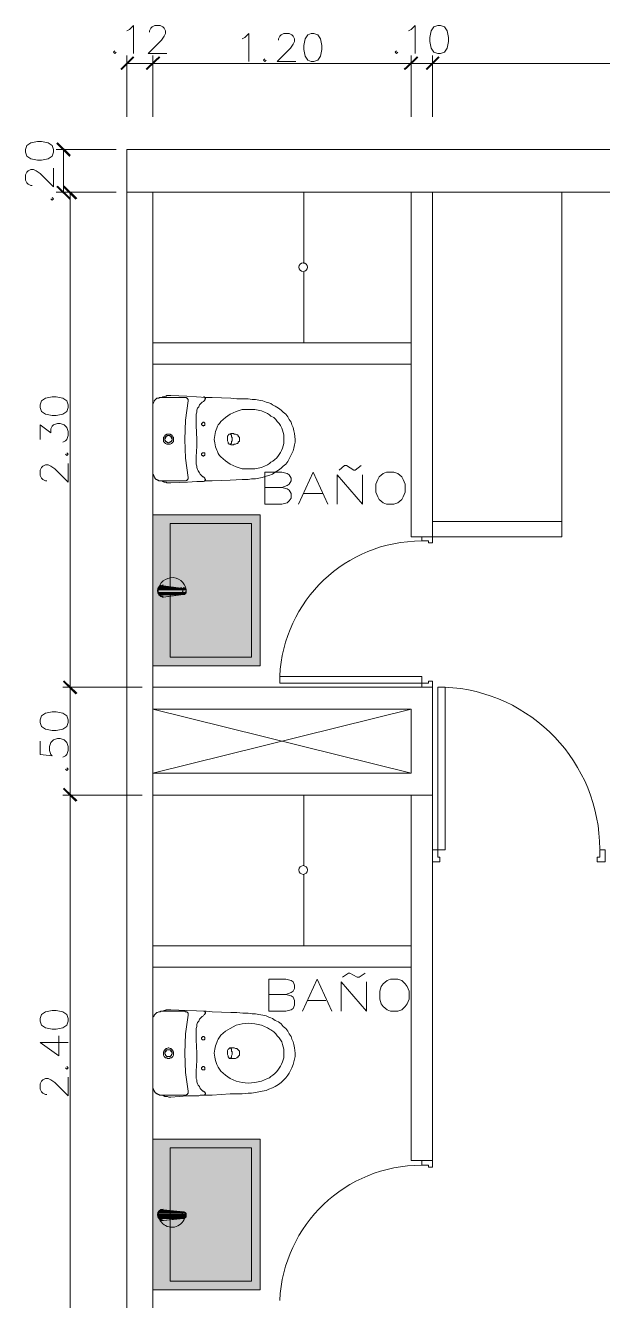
# Model space of a CAD drawing. Header units: metres. Extents: x 61.8 to 83.9, y 59.2 to 72.8.
# Drawn here: x 74.07 to 77.25, y 65.81 to 72.83 of the extents above; entities that cross this region are included whole.
import ezdxf

# ---------------------------------------------------------------- set-up
doc = ezdxf.new("R2010")
doc.units = ezdxf.units.M
doc.header["$MEASUREMENT"] = 0
for name, color, linetype, true_color in [('PDF_0', 250, 'Continuous', 0x333333), ('PDF_MA_0.05', 250, 'Continuous', 0x333333), ('PDF_MA_0.10', 250, 'Continuous', 0x333333), ('PDF_MA_0.20', 250, 'Continuous', 0x333333), ('PDF_MA_0.30', 250, 'Continuous', 0x333333), ('PDF_MA_APARATOS', 7, 'Continuous', 0x989898), ('PDF_MA_COTAS', 250, 'Continuous', 0x333333), ('PDF_MA_MUROS', 250, 'Continuous', 0x333333), ('PDF_MA_PUERTAS', 250, 'Continuous', 0x333333), ('PDF_MA_TAB P07', 7, 'Continuous', 0x7f9fff), ('PDF_MA_TAB P10', 7, 'Continuous', 0x00dd00), ('PDF_MA_TAB P10 2H', 7, 'Continuous', 0x949494), ('PDF_MA_TAB P12', 140, 'Continuous', 0x00bfff), ('PDF_MA_TEXTO 2', 250, 'Continuous', 0x333333)]:
    doc.layers.add(name, color=color, linetype=linetype, true_color=true_color)

msp = doc.modelspace()

# ---------------------------------------------------------------- linework, layer by layer
at = {"layer": 'PDF_0', "color": 6, "transparency": 33554559}
for points in [[(74.66106, 72.66174), (74.5986, 72.58458), (74.59125, 72.59193)], [(74.6684, 72.65439), (74.66106, 72.66174), (74.5986, 72.58458)], [(74.73086, 72.59193), (74.73821, 72.58458), (74.80435, 72.66174)], [(74.80435, 72.66174), (74.73821, 72.58458), (74.73086, 72.59193)], [(74.73821, 72.58458), (74.80435, 72.66174), (74.8117, 72.65439)], [(74.8117, 72.65439), (74.80435, 72.66174), (74.73821, 72.58458)], [(76.22624, 72.66174), (76.16011, 72.58458), (76.15276, 72.59193)], [(76.15276, 72.59193), (76.16011, 72.58458), (76.22624, 72.66174)], [(76.23359, 72.65439), (76.22624, 72.66174), (76.16011, 72.58458)], [(76.16011, 72.58458), (76.22624, 72.66174), (76.23359, 72.65439)], [(76.27401, 72.59193), (76.28135, 72.58458), (76.34381, 72.66174)], [(76.34381, 72.66174), (76.28135, 72.58458), (76.27401, 72.59193)], [(76.28135, 72.58458), (76.34381, 72.66174), (76.35116, 72.65439)], [(76.35116, 72.65439), (76.34381, 72.66174), (76.28135, 72.58458)], [(74.31936, 72.11797), (74.23853, 72.18043), (74.24588, 72.18778)], [(74.31201, 72.10694), (74.31936, 72.11797), (74.23853, 72.18043)], [(74.24588, 71.94896), (74.23853, 71.94161), (74.31936, 71.87915)], [(74.23853, 71.94161), (74.31936, 71.87915), (74.31201, 71.8718)], [(74.3561, 71.87915), (74.27527, 71.94161), (74.28262, 71.94896)], [(74.34508, 71.8718), (74.3561, 71.87915), (74.27527, 71.94161)], [(74.28262, 69.22274), (74.27527, 69.21539), (74.3561, 69.15293)], [(74.3561, 69.15293), (74.27527, 69.21539), (74.28262, 69.22274)], [(74.27527, 69.21539), (74.3561, 69.15293), (74.34508, 69.14558)], [(74.34508, 69.14558), (74.3561, 69.15293), (74.27527, 69.21539)], [(74.28262, 68.6312), (74.27527, 68.62386), (74.3561, 68.56139)], [(74.3561, 68.56139), (74.27527, 68.62386), (74.28262, 68.6312)], [(74.27527, 68.62386), (74.3561, 68.56139), (74.34508, 68.55405)], [(74.34508, 68.55405), (74.3561, 68.56139), (74.27527, 68.62386)]]:
    msp.add_solid(points, dxfattribs=at)
at = {"layer": 'PDF_MA_0.05', "color": 6, "lineweight": 0}
for points in [[(75.60164, 71.91221), (75.60164, 71.51908)], [(75.60164, 71.47132), (75.60164, 71.08186)], [(75.60164, 68.59079), (75.60164, 68.20133)], [(75.60164, 68.15356), (75.60164, 67.76043)]]:
    msp.add_lwpolyline(points, dxfattribs=at)
for centre in [(75.59917, 71.49953), (75.59917, 68.17796)]:
    msp.add_circle(centre, 0.02388, dxfattribs=at)
at = {"layer": 'PDF_MA_0.10', "color": 6, "lineweight": 0}
for points in [[(76.19317, 71.08186), (74.77128, 71.08186)], [(76.19317, 70.96429), (74.77128, 70.96429)], [(76.19317, 69.06475), (74.77128, 68.71203)], [(74.77128, 69.06475), (76.19317, 68.71203)], [(76.19317, 67.76043), (74.77128, 67.76043)], [(76.19317, 67.64286), (74.77128, 67.64286)]]:
    msp.add_lwpolyline(points, dxfattribs=at)
at = {"layer": 'PDF_MA_0.20', "color": 6, "lineweight": 0}
msp.add_lwpolyline([(77.02353, 71.91221), (77.02353, 70.09719)], dxfattribs=at)
at = {"layer": 'PDF_MA_0.30', "color": 6, "lineweight": 0}
for points in [[(74.06952, 72.13266), (74.07687, 72.11062), (74.09891, 72.09592), (74.13565, 72.08857), (74.1577, 72.08857), (74.19444, 72.09592), (74.21648, 72.11062), (74.22383, 72.13266), (74.22383, 72.14736), (74.21648, 72.1694), (74.19444, 72.1841), (74.1577, 72.19145), (74.13565, 72.19145), (74.09891, 72.1841), (74.07687, 72.1694), (74.06952, 72.14736)], [(74.15035, 70.72547), (74.1577, 70.70342), (74.17974, 70.68872), (74.21648, 70.68138), (74.23853, 70.68138), (74.27527, 70.68872), (74.29732, 70.70342), (74.30466, 70.72547), (74.30466, 70.74016), (74.29732, 70.76221), (74.27527, 70.7769), (74.23853, 70.78425), (74.21648, 70.78425), (74.17974, 70.7769), (74.1577, 70.76221), (74.15035, 70.74016)], [(74.27527, 69.186), (74.71249, 69.186)], [(74.15035, 68.99127), (74.1577, 68.96922), (74.17974, 68.95453), (74.21648, 68.94718), (74.23853, 68.94718), (74.27527, 68.95453), (74.29732, 68.96922), (74.30466, 68.99127), (74.30466, 69.00597), (74.29732, 69.02801), (74.27527, 69.04271), (74.23853, 69.05006), (74.21648, 69.05006), (74.17974, 69.04271), (74.1577, 69.02801), (74.15035, 69.00597)], [(74.27527, 68.59079), (74.71249, 68.59079)], [(74.15035, 67.34525), (74.1577, 67.32321), (74.17974, 67.30851), (74.21648, 67.30116), (74.23853, 67.30116), (74.27527, 67.30851), (74.29732, 67.32321), (74.30466, 67.34525), (74.30466, 67.35995), (74.29732, 67.38199), (74.27527, 67.39669), (74.23853, 67.40404), (74.21648, 67.40404), (74.17974, 67.39669), (74.1577, 67.38199), (74.15035, 67.35995)]]:
    msp.add_lwpolyline(points, close=True, dxfattribs=at)
for points in [[(74.5692, 72.14736), (74.23853, 72.14736)], [(74.27894, 72.14736), (74.27894, 71.91221)], [(81.6897, 72.14736), (74.62799, 72.14736), (74.62799, 71.91221)], [(74.10626, 71.94896), (74.09891, 71.94896), (74.08422, 71.9563), (74.07687, 71.96365), (74.06952, 71.97835), (74.06952, 72.00774), (74.07687, 72.02244), (74.08422, 72.02979), (74.09891, 72.03714), (74.11361, 72.03714), (74.1283, 72.02979), (74.15035, 72.01509), (74.22383, 71.94161), (74.22383, 72.04448)], [(74.20914, 71.87547), (74.21648, 71.86812), (74.22383, 71.87547), (74.21648, 71.88282)], [(74.27527, 71.91221), (74.5692, 71.91221), (74.23853, 71.91221)], [(74.31569, 71.91221), (74.31569, 69.186), (74.31569, 68.59079), (74.31569, 65.747), (74.31569, 63.22286)], [(74.15035, 70.54911), (74.15035, 70.62994), (74.20914, 70.58585), (74.20914, 70.60789), (74.21648, 70.62259), (74.22383, 70.62994), (74.24588, 70.63729), (74.26057, 70.63729), (74.28262, 70.62994), (74.29732, 70.61524), (74.30466, 70.5932), (74.30466, 70.57115), (74.29732, 70.54911), (74.28997, 70.54176), (74.27527, 70.53441)], [(74.28997, 70.46828), (74.29732, 70.46093), (74.30466, 70.46828), (74.29732, 70.47562)], [(74.18709, 70.32131), (74.17974, 70.32131), (74.16505, 70.32866), (74.1577, 70.33601), (74.15035, 70.3507), (74.15035, 70.3801), (74.1577, 70.39479), (74.16505, 70.40214), (74.17974, 70.40949), (74.19444, 70.40949), (74.20914, 70.40214), (74.23118, 70.38744), (74.30466, 70.31396), (74.30466, 70.41684)], [(74.15035, 68.88839), (74.15035, 68.81491), (74.21648, 68.80756), (74.20914, 68.81491), (74.20179, 68.83696), (74.20179, 68.859), (74.20914, 68.88105), (74.22383, 68.89574), (74.24588, 68.90309), (74.26057, 68.90309), (74.28262, 68.89574), (74.29732, 68.88105), (74.30466, 68.859), (74.30466, 68.83696), (74.29732, 68.81491), (74.28997, 68.80756), (74.27527, 68.80021)], [(74.28997, 68.73408), (74.29732, 68.72673), (74.30466, 68.73408), (74.29732, 68.74143)], [(74.30466, 67.22768), (74.15035, 67.22768), (74.25323, 67.1542), (74.25323, 67.26442)], [(74.28997, 67.08806), (74.29732, 67.08071), (74.30466, 67.08806), (74.29732, 67.09541)], [(74.18709, 66.9411), (74.17974, 66.9411), (74.16505, 66.94844), (74.1577, 66.95579), (74.15035, 66.97049), (74.15035, 66.99988), (74.1577, 67.01458), (74.16505, 67.02193), (74.17974, 67.02928), (74.19444, 67.02928), (74.20914, 67.02193), (74.23118, 67.00723), (74.30466, 66.93375), (74.30466, 67.03662)]]:
    msp.add_lwpolyline(points, dxfattribs=at)
at = {"layer": 'PDF_MA_APARATOS', "color": 6, "lineweight": 0}
for points in [[(74.77128, 70.36173), (74.77128, 70.3654), (74.77128, 70.36907), (74.77128, 70.73281), (74.77128, 70.73649), (74.77128, 70.74016), (74.77128, 70.74384), (74.77128, 70.74751), (74.77495, 70.75118), (74.77863, 70.75853), (74.77863, 70.76221), (74.7823, 70.76588), (74.78598, 70.76956), (74.78965, 70.77323), (74.79333, 70.7769), (74.797, 70.7769), (74.80435, 70.7769), (74.80802, 70.78058), (74.8117, 70.78058), (74.81537, 70.78058), (74.81904, 70.78058), (74.82272, 70.78058), (74.82639, 70.78425), (74.83007, 70.78425), (74.83374, 70.78425), (74.84109, 70.78793), (74.84476, 70.78793), (74.84844, 70.7916), (74.85211, 70.7916), (74.85579, 70.7916), (74.85946, 70.7916), (74.86313, 70.7916), (74.86681, 70.7916), (74.87048, 70.7916), (74.95866, 70.78793), (75.06521, 70.78058), (75.09828, 70.78058), (75.20116, 70.7769), (75.23422, 70.77323), (75.26729, 70.77323), (75.29668, 70.77323), (75.31873, 70.76956), (75.3371, 70.76956), (75.35547, 70.76588), (75.37751, 70.76221), (75.39588, 70.75486), (75.41058, 70.75118), (75.4216, 70.74751), (75.42895, 70.74016), (75.44365, 70.73281), (75.46202, 70.72179), (75.47672, 70.71077), (75.48774, 70.69975), (75.50244, 70.68872), (75.51346, 70.67403), (75.52081, 70.65933), (75.53183, 70.64463), (75.5355, 70.62994), (75.54285, 70.61524), (75.54652, 70.59687), (75.5502, 70.58217), (75.55387, 70.54911), (75.55387, 70.53441), (75.5502, 70.51971), (75.54652, 70.50134), (75.54285, 70.48665), (75.5355, 70.47195), (75.52815, 70.45725), (75.52081, 70.44256), (75.51346, 70.42786), (75.50244, 70.41316), (75.48774, 70.40214), (75.47672, 70.39112), (75.46202, 70.3801), (75.44365, 70.36907), (75.42895, 70.35805), (75.41058, 70.3507), (75.39588, 70.34703), (75.37384, 70.33968), (75.3371, 70.33233), (75.31505, 70.33233), (75.29668, 70.32866), (75.26362, 70.32866), (75.19748, 70.32498), (75.09828, 70.32131), (75.06521, 70.32131), (75.05052, 70.31764), (75.04317, 70.31764), (75.03949, 70.31764), (75.03214, 70.31764), (75.0248, 70.31764), (75.02112, 70.31764), (75.01377, 70.31764), (74.96234, 70.31396), (74.87048, 70.31029), (74.86681, 70.31029), (74.85946, 70.31029), (74.85211, 70.31029), (74.84844, 70.31029), (74.84476, 70.31396), (74.83741, 70.31396), (74.83374, 70.31396), (74.83007, 70.31764), (74.82639, 70.31764), (74.82272, 70.32131), (74.81904, 70.32131), (74.81537, 70.32131), (74.8117, 70.32131), (74.80802, 70.32131), (74.80435, 70.32131), (74.80067, 70.32498), (74.797, 70.32498), (74.79333, 70.32866), (74.78965, 70.32866), (74.78598, 70.33233), (74.7823, 70.33601), (74.7823, 70.33968), (74.77863, 70.34335), (74.77863, 70.34703), (74.77495, 70.3507), (74.77495, 70.35438), (74.77128, 70.35805)], [(75.05052, 70.62259), (75.04684, 70.62626), (75.04317, 70.62626), (75.04317, 70.62994), (75.03949, 70.62994), (75.03949, 70.63361), (75.03949, 70.63729), (75.04317, 70.63729), (75.04317, 70.64096), (75.04684, 70.64096), (75.04684, 70.64463), (75.05052, 70.64463), (75.05419, 70.64463), (75.05419, 70.64096), (75.05786, 70.64096), (75.05786, 70.63729), (75.05786, 70.63361), (75.05786, 70.62994), (75.05786, 70.62626), (75.05419, 70.62626), (75.05052, 70.62626)], [(74.85579, 70.52339), (74.85211, 70.52339), (74.84844, 70.52339), (74.84109, 70.52706), (74.83741, 70.53074), (74.83374, 70.53441), (74.83007, 70.53808), (74.83007, 70.54543), (74.83007, 70.54911), (74.83007, 70.55646), (74.83007, 70.56013), (74.83374, 70.5638), (74.83741, 70.57115), (74.84109, 70.57483), (74.84476, 70.57483), (74.84844, 70.5785), (74.85579, 70.5785), (74.85946, 70.5785), (74.86681, 70.5785), (74.87048, 70.57483), (74.87416, 70.57483), (74.87783, 70.57115), (74.8815, 70.5638), (74.88518, 70.56013), (74.88518, 70.55646), (74.88518, 70.54911), (74.88518, 70.54543), (74.88518, 70.53808), (74.8815, 70.53441), (74.87783, 70.53074), (74.87416, 70.52706), (74.86681, 70.52339), (74.86313, 70.52339)], [(74.85579, 70.53074), (74.85211, 70.53074), (74.85211, 70.53441), (74.84844, 70.53441), (74.84476, 70.53808), (74.84109, 70.53808), (74.84109, 70.54176), (74.83741, 70.54543), (74.83741, 70.54911), (74.83741, 70.55278), (74.84109, 70.55646), (74.84109, 70.56013), (74.84476, 70.5638), (74.84476, 70.56748), (74.84844, 70.56748), (74.85211, 70.57115), (74.85579, 70.57115), (74.85946, 70.57115), (74.86313, 70.57115), (74.86681, 70.56748), (74.87048, 70.56748), (74.87048, 70.5638), (74.87416, 70.56013), (74.87416, 70.55646), (74.87783, 70.55278), (74.87783, 70.54911), (74.87783, 70.54543), (74.87416, 70.54176), (74.87416, 70.53808), (74.87048, 70.53808), (74.86681, 70.53441), (74.86313, 70.53441), (74.85946, 70.53074)], [(74.85579, 70.53074), (74.85211, 70.53074), (74.85211, 70.53441), (74.84844, 70.53441), (74.84476, 70.53808), (74.84109, 70.53808), (74.84109, 70.54176), (74.83741, 70.54543), (74.83741, 70.54911), (74.83741, 70.55278), (74.83741, 70.55646), (74.84109, 70.56013), (74.84109, 70.5638), (74.84476, 70.56748), (74.84844, 70.56748), (74.85211, 70.57115), (74.85579, 70.57115), (74.85946, 70.57115), (74.86313, 70.57115), (74.86681, 70.56748), (74.87048, 70.56748), (74.87416, 70.5638), (74.87416, 70.56013), (74.87783, 70.55646), (74.87783, 70.55278), (74.87783, 70.54911), (74.87783, 70.54543), (74.87416, 70.54176), (74.87416, 70.53808), (74.87048, 70.53808), (74.86681, 70.53441), (74.86313, 70.53441), (74.85946, 70.53074)], [(75.05052, 70.45725), (75.04684, 70.45725), (75.04684, 70.46093), (75.04317, 70.46093), (75.03949, 70.4646), (75.03949, 70.46828), (75.03949, 70.47195), (75.04317, 70.47195), (75.04317, 70.47562), (75.04684, 70.47562), (75.05052, 70.47562), (75.05419, 70.47562), (75.05786, 70.47562), (75.05786, 70.47195), (75.05786, 70.46828), (75.05786, 70.4646), (75.05786, 70.46093), (75.05419, 70.46093)], [(74.81904, 70.32131), (74.94764, 70.32131), (74.95131, 70.32131), (74.95499, 70.32131), (74.95866, 70.32498), (74.96234, 70.32498), (74.96234, 70.32866), (74.96601, 70.33233), (74.96601, 70.33601), (74.96601, 70.33968), (74.96601, 70.33601), (74.96601, 70.33233), (74.96234, 70.32866), (74.96234, 70.32498), (74.95866, 70.32498), (74.95499, 70.32131), (74.95131, 70.32131), (74.94764, 70.32131)], [(75.36282, 70.13393), (75.36282, 69.30357), (74.77128, 69.30357), (74.77128, 69.70038), (74.77128, 69.30357), (75.36282, 69.30357), (75.36282, 70.13393), (74.77128, 70.13393)], [(74.83007, 69.74447), (74.94029, 69.72977), (74.94397, 69.72977), (74.94764, 69.72977), (74.94764, 69.7261), (74.95131, 69.7261), (74.95131, 69.72242), (74.95499, 69.72242), (74.95499, 69.71875), (74.95499, 69.71508), (74.95499, 69.7114), (74.95499, 69.70773), (74.95499, 69.70405), (74.95131, 69.70405), (74.95131, 69.70038), (74.94764, 69.70038), (74.94764, 69.69671), (74.94397, 69.69671), (74.94029, 69.69671), (74.83007, 69.68201), (74.82639, 69.68201), (74.82272, 69.68201), (74.82272, 69.68568), (74.81904, 69.68568), (74.81537, 69.68568), (74.8117, 69.68936), (74.80802, 69.69303), (74.80435, 69.69303), (74.80435, 69.69671), (74.80435, 69.70038), (74.80067, 69.70038), (74.80067, 69.70405), (74.80067, 69.70773), (74.80067, 69.7114), (74.80067, 69.71508), (74.80067, 69.71875), (74.80067, 69.72242), (74.80067, 69.7261), (74.80435, 69.7261), (74.80435, 69.72977), (74.80802, 69.73345), (74.80802, 69.73712), (74.8117, 69.73712), (74.81537, 69.7408), (74.81904, 69.7408), (74.82272, 69.7408), (74.82272, 69.74447), (74.82639, 69.74447)], [(74.80067, 69.70773), (74.95499, 69.70773), (74.80067, 69.70773), (74.95499, 69.70773)], [(74.94764, 69.72977), (74.80435, 69.7261), (74.94764, 69.72977), (74.80435, 69.72977)], [(74.80435, 69.70038), (74.94764, 69.70038), (74.80435, 69.70038), (74.95131, 69.70038)], [(74.77128, 66.97784), (74.77128, 66.98151), (74.77128, 66.98519), (74.77128, 67.3526), (74.77128, 67.35628), (74.77128, 67.35995), (74.77128, 67.3673), (74.77495, 67.37097), (74.77863, 67.37465), (74.77863, 67.37832), (74.7823, 67.38199), (74.78598, 67.38567), (74.78965, 67.38934), (74.79333, 67.39302), (74.797, 67.39302), (74.80435, 67.39669), (74.80802, 67.39669), (74.8117, 67.39669), (74.81537, 67.40036), (74.81904, 67.40036), (74.82272, 67.40036), (74.82639, 67.40036), (74.83007, 67.40036), (74.83374, 67.40404), (74.84109, 67.40404), (74.84476, 67.40771), (74.84844, 67.40771), (74.85211, 67.40771), (74.85579, 67.40771), (74.85946, 67.40771), (74.86313, 67.40771), (74.86681, 67.40771), (74.87048, 67.40771), (74.95866, 67.40404), (75.06521, 67.40036), (75.09828, 67.39669), (75.20116, 67.39302), (75.23422, 67.39302), (75.26729, 67.38934), (75.29668, 67.38934), (75.31873, 67.38567), (75.3371, 67.38567), (75.35547, 67.38199), (75.37751, 67.37832), (75.39588, 67.37465), (75.41058, 67.3673), (75.4216, 67.36362), (75.42895, 67.35995), (75.44365, 67.34893), (75.46202, 67.34158), (75.47672, 67.33056), (75.48774, 67.31586), (75.50244, 67.30484), (75.51346, 67.29014), (75.52081, 67.27544), (75.53183, 67.26075), (75.5355, 67.24605), (75.54285, 67.23135), (75.54652, 67.21666), (75.5502, 67.19829), (75.55387, 67.16889), (75.55387, 67.15052), (75.5502, 67.13583), (75.54652, 67.12113), (75.54285, 67.10643), (75.5355, 67.08806), (75.52815, 67.07337), (75.52081, 67.05867), (75.51346, 67.04765), (75.50244, 67.03295), (75.48774, 67.01825), (75.47672, 67.00723), (75.46202, 66.99621), (75.44365, 66.98519), (75.42895, 66.97784), (75.41058, 66.97049), (75.39588, 66.96314), (75.37384, 66.95947), (75.3371, 66.95212), (75.31505, 66.94844), (75.29668, 66.94844), (75.26362, 66.94477), (75.19748, 66.94477), (75.09828, 66.93742), (75.06521, 66.93742), (75.05052, 66.93742), (75.04317, 66.93742), (75.03949, 66.93742), (75.03214, 66.93742), (75.0248, 66.93375), (75.02112, 66.93375), (75.01377, 66.93375), (74.96234, 66.93375), (74.87048, 66.9264), (74.86681, 66.9264), (74.85946, 66.9264), (74.85211, 66.93007), (74.84844, 66.93007), (74.84476, 66.93007), (74.83741, 66.93007), (74.83374, 66.93375), (74.83007, 66.93375), (74.82639, 66.93742), (74.82272, 66.93742), (74.81904, 66.93742), (74.81537, 66.93742), (74.8117, 66.93742), (74.80802, 66.93742), (74.80435, 66.9411), (74.80067, 66.9411), (74.797, 66.94477), (74.79333, 66.94477), (74.78965, 66.94844), (74.78598, 66.94844), (74.78598, 66.95212), (74.7823, 66.95212), (74.7823, 66.95579), (74.77863, 66.95947), (74.77863, 66.96314), (74.77495, 66.96682), (74.77495, 66.97049), (74.77128, 66.97416)], [(75.05052, 67.24238), (75.04684, 67.24238), (75.04317, 67.24238), (75.04317, 67.24605), (75.03949, 67.24605), (75.03949, 67.24972), (75.03949, 67.2534), (75.04317, 67.25707), (75.04684, 67.26075), (75.05052, 67.26075), (75.05419, 67.26075), (75.05419, 67.25707), (75.05786, 67.25707), (75.05786, 67.2534), (75.05786, 67.24972), (75.05786, 67.24605), (75.05419, 67.24238)], [(74.85579, 67.1395), (74.85211, 67.1395), (74.84844, 67.14317), (74.84109, 67.14317), (74.83741, 67.14685), (74.83374, 67.15052), (74.83007, 67.15787), (74.83007, 67.16155), (74.83007, 67.16522), (74.83007, 67.17257), (74.83007, 67.17624), (74.83374, 67.18359), (74.83741, 67.18726), (74.84109, 67.19094), (74.84476, 67.19461), (74.84844, 67.19461), (74.85579, 67.19829), (74.85946, 67.19829), (74.86681, 67.19461), (74.87048, 67.19461), (74.87416, 67.19094), (74.87783, 67.18726), (74.8815, 67.18359), (74.88518, 67.17624), (74.88518, 67.17257), (74.88518, 67.16522), (74.88518, 67.16155), (74.88518, 67.15787), (74.8815, 67.15052), (74.87783, 67.14685), (74.87416, 67.14317), (74.86681, 67.14317), (74.86313, 67.1395)], [(74.85579, 67.15052), (74.85211, 67.15052), (74.84844, 67.15052), (74.84476, 67.1542), (74.84109, 67.15787), (74.84109, 67.16155), (74.83741, 67.16522), (74.83741, 67.16889), (74.83741, 67.17257), (74.84109, 67.17624), (74.84476, 67.17992), (74.84476, 67.18359), (74.84844, 67.18726), (74.85211, 67.18726), (74.85579, 67.18726), (74.85946, 67.18726), (74.86313, 67.18726), (74.86681, 67.18726), (74.87048, 67.18359), (74.87048, 67.17992), (74.87416, 67.17624), (74.87783, 67.17257), (74.87783, 67.16889), (74.87783, 67.16522), (74.87416, 67.16155), (74.87416, 67.15787), (74.87048, 67.1542), (74.86681, 67.15052), (74.86313, 67.15052), (74.85946, 67.15052)], [(74.85579, 67.15052), (74.85211, 67.15052), (74.84844, 67.15052), (74.84476, 67.1542), (74.84109, 67.15787), (74.84109, 67.16155), (74.83741, 67.16522), (74.83741, 67.16889), (74.83741, 67.17257), (74.83741, 67.17624), (74.84109, 67.17992), (74.84476, 67.18359), (74.84844, 67.18726), (74.85211, 67.18726), (74.85579, 67.18726), (74.85946, 67.18726), (74.86313, 67.18726), (74.86681, 67.18726), (74.87048, 67.18359), (74.87416, 67.17992), (74.87783, 67.17624), (74.87783, 67.17257), (74.87783, 67.16889), (74.87783, 67.16522), (74.87416, 67.16155), (74.87416, 67.15787), (74.87048, 67.1542), (74.86681, 67.15052), (74.86313, 67.15052), (74.85946, 67.15052)], [(75.19381, 67.19829), (75.20116, 67.19829), (75.2085, 67.19829), (75.21585, 67.19829), (75.21953, 67.19829), (75.22687, 67.19461), (75.23422, 67.19461), (75.2379, 67.19094), (75.24157, 67.18726), (75.24524, 67.18359), (75.24892, 67.17992), (75.24892, 67.17624), (75.24892, 67.17257), (75.24892, 67.16889), (75.24892, 67.16522), (75.24892, 67.16155), (75.24892, 67.15787), (75.24524, 67.1542), (75.24157, 67.15052), (75.24157, 67.14685), (75.2379, 67.14685), (75.23422, 67.14317), (75.22687, 67.1395), (75.21953, 67.1395), (75.21585, 67.1395), (75.2085, 67.1395), (75.20116, 67.1395), (75.19381, 67.1395), (75.19013, 67.14317), (75.19013, 67.14685), (75.18646, 67.14685), (75.18646, 67.1542), (75.18278, 67.16155), (75.18278, 67.16889), (75.18278, 67.17624), (75.18278, 67.18359), (75.18646, 67.19094), (75.19013, 67.19094), (75.19013, 67.19461), (75.19381, 67.19461)], [(75.05052, 67.07704), (75.04684, 67.07704), (75.04317, 67.07704), (75.04317, 67.08071), (75.03949, 67.08071), (75.03949, 67.08439), (75.03949, 67.08806), (75.04317, 67.09174), (75.04684, 67.09541), (75.05052, 67.09541), (75.05419, 67.09541), (75.05419, 67.09174), (75.05786, 67.09174), (75.05786, 67.08806), (75.05786, 67.08439), (75.05786, 67.08071), (75.05786, 67.07704), (75.05419, 67.07704)], [(74.81904, 66.93742), (74.94764, 66.93742), (74.95131, 66.93742), (74.95499, 66.93742), (74.95866, 66.9411), (74.96234, 66.9411), (74.96234, 66.94477), (74.96601, 66.94844), (74.96601, 66.95212), (74.96601, 66.95579), (74.96601, 66.95947), (74.96601, 66.95579), (74.96601, 66.95212), (74.96601, 66.94844), (74.96234, 66.94477), (74.96234, 66.9411), (74.95866, 66.9411), (74.95499, 66.93742), (74.95131, 66.93742), (74.94764, 66.93742)], [(75.36282, 66.69493), (75.36282, 65.86457), (74.77128, 65.86457), (74.77128, 66.26138), (74.77128, 65.86457), (75.36282, 65.86457), (75.36282, 66.69493), (74.77128, 66.69493)], [(74.83007, 66.30547), (74.94029, 66.29445), (74.94397, 66.29445), (74.94397, 66.29077), (74.94764, 66.29077), (74.95131, 66.29077), (74.95131, 66.2871), (74.95499, 66.2871), (74.95499, 66.28342), (74.95499, 66.27975), (74.95499, 66.27608), (74.95499, 66.2724), (74.95499, 66.26873), (74.95499, 66.26505), (74.95131, 66.26505), (74.95131, 66.26138), (74.94764, 66.26138), (74.94397, 66.25771), (74.94029, 66.25771), (74.83007, 66.24668), (74.82639, 66.24668), (74.82272, 66.24668), (74.81904, 66.24668), (74.81537, 66.24668), (74.81537, 66.25036), (74.8117, 66.25036), (74.8117, 66.25403), (74.80802, 66.25403), (74.80802, 66.25771), (74.80435, 66.25771), (74.80435, 66.26138), (74.80067, 66.26505), (74.80067, 66.26873), (74.80067, 66.2724), (74.80067, 66.27608), (74.80067, 66.27975), (74.80067, 66.28342), (74.80067, 66.2871), (74.80435, 66.29077), (74.80435, 66.29445), (74.80802, 66.29445), (74.80802, 66.29812), (74.8117, 66.29812), (74.8117, 66.3018), (74.81537, 66.3018), (74.81904, 66.30547), (74.82272, 66.30547), (74.82639, 66.30547)], [(74.94764, 66.29077), (74.80435, 66.29077), (74.94764, 66.29077), (74.80435, 66.29077), (74.94764, 66.29077), (74.80435, 66.29077)]]:
    msp.add_lwpolyline(points, close=True, dxfattribs=at)
for points in [[(74.96601, 70.33968), (74.95131, 70.44623), (74.94764, 70.54911), (74.95131, 70.65566), (74.96601, 70.76221), (74.96601, 70.76588), (74.96601, 70.76956), (74.96234, 70.77323), (74.96234, 70.7769), (74.95866, 70.7769), (74.95499, 70.78058), (74.95131, 70.78058), (74.94764, 70.78058), (74.81904, 70.78058)], [(74.94764, 70.78058), (74.94764, 70.78058)], [(75.05052, 70.31764), (75.05786, 70.32131), (75.06154, 70.32131), (75.06521, 70.32131), (75.06154, 70.32131), (75.05786, 70.32131), (75.05786, 70.32498), (75.06154, 70.32498), (75.06154, 70.32866), (75.05786, 70.33233), (75.05786, 70.33601), (75.05419, 70.33968), (75.05052, 70.34335), (75.04684, 70.34335), (75.03949, 70.3507), (75.03214, 70.35805), (75.02847, 70.3654), (75.02112, 70.37642), (75.01745, 70.38377), (75.01377, 70.39479), (75.01377, 70.40214), (75.0101, 70.41316), (75.0101, 70.42419), (75.0101, 70.43153), (75.0101, 70.44256), (75.0101, 70.45358), (75.01377, 70.51237), (75.01377, 70.54911), (75.0101, 70.62626), (75.0101, 70.63729), (75.0101, 70.65198), (75.0101, 70.66301), (75.0101, 70.67403), (75.0101, 70.68872), (75.01377, 70.69975), (75.01377, 70.71077), (75.01745, 70.72179), (75.0248, 70.72914), (75.02847, 70.74016), (75.03582, 70.74751), (75.04317, 70.75486), (75.05052, 70.75853), (75.05419, 70.76221), (75.05786, 70.76588), (75.05786, 70.76956), (75.06154, 70.77323), (75.06154, 70.7769), (75.05786, 70.7769), (75.05786, 70.78058), (75.06154, 70.78058), (75.06521, 70.78058), (75.06154, 70.78058), (75.05786, 70.78058), (75.05419, 70.78425), (75.05052, 70.78425)], [(75.18646, 70.52706), (75.18646, 70.53441), (75.18278, 70.54176), (75.18278, 70.54911), (75.18278, 70.56013), (75.18278, 70.56748), (75.18646, 70.57115)], [(75.18646, 70.57483), (75.19013, 70.57483), (75.19013, 70.5785), (75.19381, 70.5785), (75.20116, 70.58217), (75.2085, 70.58217), (75.21585, 70.58217), (75.21953, 70.5785), (75.22687, 70.5785), (75.23422, 70.57483), (75.2379, 70.57483), (75.24157, 70.57115), (75.24157, 70.56748), (75.24524, 70.5638), (75.24892, 70.56013), (75.24892, 70.55646), (75.24892, 70.54911), (75.24892, 70.54543), (75.24892, 70.54176), (75.24892, 70.53808), (75.24524, 70.53808), (75.24157, 70.53441), (75.24157, 70.53074), (75.2379, 70.52706), (75.23422, 70.52706), (75.22687, 70.52339), (75.21953, 70.52339), (75.21585, 70.51971), (75.2085, 70.51971), (75.20116, 70.51971), (75.19381, 70.52339), (75.19013, 70.52339), (75.19013, 70.52706), (75.18646, 70.53074)], [(75.19748, 70.5785), (75.20116, 70.5785), (75.20116, 70.57483), (75.20483, 70.57483), (75.20483, 70.56748), (75.20483, 70.5638), (75.2085, 70.56013), (75.2085, 70.55646), (75.2085, 70.54911), (75.2085, 70.54543), (75.2085, 70.54176), (75.20483, 70.53808), (75.20483, 70.53441), (75.20483, 70.52706), (75.20116, 70.52706), (75.20116, 70.52339), (75.19748, 70.52339)], [(75.2085, 70.51971), (75.2085, 70.51971)], [(74.94764, 70.32131), (74.94764, 70.32131)], [(74.96601, 70.33968), (74.96601, 70.33968)], [(74.77128, 69.7261), (74.77128, 70.13393)], [(74.86681, 69.70038), (74.86681, 69.35134), (75.31505, 69.35134), (75.31505, 70.08616), (74.86681, 70.08616), (74.86681, 69.7261)], [(74.95499, 69.72242), (74.80067, 69.72242), (74.95499, 69.72242), (74.80067, 69.72242), (74.95499, 69.72242), (74.80067, 69.72242), (74.95131, 69.72242), (74.80067, 69.72242), (74.95131, 69.7261), (74.80067, 69.7261), (74.95131, 69.7261), (74.80067, 69.7261), (74.95131, 69.7261)], [(74.80067, 69.70405), (74.95499, 69.70773), (74.80067, 69.70405), (74.95499, 69.70405), (74.80067, 69.70405), (74.95499, 69.70405), (74.80067, 69.70038), (74.95131, 69.70038), (74.80067, 69.70038), (74.95131, 69.70405)], [(74.94397, 69.72977), (74.80435, 69.72977), (74.94397, 69.72977), (74.80435, 69.72977), (74.94029, 69.72977), (74.80435, 69.72977), (74.94029, 69.72977), (74.80435, 69.72977), (74.94029, 69.72977), (74.80435, 69.72977), (74.94029, 69.72977), (74.80435, 69.73345)], [(74.94764, 69.7261), (74.80435, 69.7261), (74.94764, 69.7261)], [(74.94397, 69.69671), (74.80435, 69.69671), (74.94397, 69.69671), (74.80435, 69.69671), (74.94397, 69.69671), (74.80435, 69.69303), (74.94029, 69.69671), (74.80435, 69.69303), (74.83007, 69.68201)], [(74.80435, 69.69671), (74.94764, 69.69671), (74.80435, 69.69671), (74.94764, 69.69671)], [(74.81537, 69.7408), (74.94029, 69.72977), (74.8117, 69.73712), (74.94029, 69.72977), (74.80802, 69.73345), (74.94029, 69.72977), (74.80802, 69.73712)], [(74.80802, 69.69303), (74.83007, 69.68201), (74.80802, 69.69303)], [(74.8117, 69.68936), (74.83007, 69.68201), (74.8117, 69.68936)], [(74.81537, 69.68568), (74.83007, 69.68201), (74.81537, 69.68568)], [(74.94029, 69.72977), (74.81904, 69.7408), (74.94029, 69.72977), (74.82272, 69.7408)], [(74.82272, 69.68568), (74.83007, 69.68201), (74.81904, 69.68568)], [(74.82272, 69.74447), (74.94029, 69.72977), (74.82639, 69.74447), (74.94029, 69.72977), (74.83007, 69.74447)], [(74.94029, 69.72977), (74.83007, 69.74447), (74.92559, 69.72977)], [(74.94029, 69.69671), (74.83007, 69.68201), (74.92559, 69.69671)], [(74.82639, 69.68201), (74.83007, 69.68201), (74.82272, 69.68201)], [(74.96601, 66.95947), (74.95131, 67.06234), (74.94764, 67.16889), (74.95131, 67.27544), (74.96601, 67.37832), (74.96601, 67.38199), (74.96601, 67.38567), (74.96601, 67.38934), (74.96234, 67.39302), (74.95866, 67.39669), (74.95499, 67.39669), (74.95131, 67.39669), (74.94764, 67.40036), (74.81904, 67.40036)], [(74.94764, 67.40036), (74.94764, 67.40036)], [(75.05052, 66.93742), (75.05786, 66.93742), (75.06154, 66.93742), (75.06521, 66.93742), (75.06154, 66.93742), (75.05786, 66.93742), (75.05786, 66.9411), (75.06154, 66.94477), (75.06154, 66.94844), (75.05786, 66.95212), (75.05786, 66.95579), (75.05419, 66.95579), (75.05052, 66.95947), (75.04684, 66.95947), (75.03949, 66.96682), (75.03214, 66.97416), (75.02847, 66.98519), (75.02112, 66.99253), (75.01745, 66.99988), (75.01377, 67.01091), (75.01377, 67.02193), (75.0101, 67.02928), (75.0101, 67.0403), (75.0101, 67.05132), (75.0101, 67.05867), (75.0101, 67.06969), (75.01377, 67.12848), (75.01377, 67.16889), (75.0101, 67.24238), (75.0101, 67.25707), (75.0101, 67.2681), (75.0101, 67.27912), (75.0101, 67.29381), (75.0101, 67.30484), (75.01377, 67.31586), (75.01377, 67.32688), (75.01745, 67.3379), (75.0248, 67.34525), (75.02847, 67.35628), (75.03582, 67.36362), (75.04317, 67.37097), (75.05052, 67.37465), (75.05419, 67.38199), (75.05786, 67.38199), (75.05786, 67.38567), (75.06154, 67.38934), (75.06154, 67.39302), (75.05786, 67.39669), (75.05786, 67.40036), (75.06154, 67.40036), (75.06521, 67.40036), (75.06154, 67.40036), (75.05786, 67.40036), (75.05419, 67.40036), (75.05052, 67.40036)], [(75.19748, 67.19829), (75.20116, 67.19829), (75.20116, 67.19461), (75.20483, 67.19094), (75.20483, 67.18726), (75.20483, 67.17992), (75.2085, 67.17624), (75.2085, 67.17257), (75.2085, 67.16889), (75.2085, 67.16522), (75.2085, 67.16155), (75.20483, 67.1542), (75.20483, 67.15052), (75.20483, 67.14685), (75.20116, 67.14317), (75.20116, 67.1395), (75.19748, 67.1395)], [(75.2085, 67.1395), (75.2085, 67.1395)], [(74.96601, 66.95947), (74.96601, 66.95947)], [(74.94764, 66.93742), (74.94764, 66.93742)], [(74.77128, 66.2871), (74.77128, 66.69493)], [(74.86681, 66.26138), (74.86681, 65.91234), (75.31505, 65.91234), (75.31505, 66.64717), (74.86681, 66.64717), (74.86681, 66.2871)], [(74.80067, 66.27975), (74.95499, 66.28342), (74.80067, 66.28342), (74.95499, 66.28342), (74.80067, 66.28342), (74.95499, 66.28342)], [(74.80067, 66.27608), (74.95499, 66.27608), (74.80067, 66.27608), (74.95499, 66.27608), (74.80067, 66.27608), (74.95499, 66.27975), (74.80067, 66.27975), (74.95499, 66.27975), (74.80067, 66.27975), (74.95499, 66.27975)], [(74.80067, 66.2724), (74.95499, 66.27608), (74.80067, 66.2724)], [(74.80067, 66.2724), (74.95499, 66.2724), (74.80067, 66.2724), (74.95499, 66.2724)], [(74.80067, 66.26505), (74.95131, 66.26505), (74.80067, 66.26505), (74.95499, 66.26505), (74.80067, 66.26505), (74.95499, 66.26873), (74.80067, 66.26505), (74.95499, 66.26873), (74.80067, 66.26873), (74.95499, 66.26873), (74.80067, 66.26873), (74.95499, 66.26873)], [(74.95131, 66.26138), (74.80435, 66.26138), (74.95131, 66.26505), (74.80067, 66.26138)], [(74.94397, 66.29445), (74.80435, 66.29077), (74.94029, 66.29445), (74.80435, 66.29077), (74.94029, 66.29445), (74.80435, 66.29077), (74.94029, 66.29445), (74.80435, 66.29077), (74.94029, 66.29445), (74.80435, 66.29445)], [(74.94397, 66.29077), (74.80435, 66.29077), (74.94397, 66.29077)], [(74.80435, 66.25771), (74.94764, 66.26138), (74.80435, 66.25771)], [(74.80435, 66.26138), (74.94764, 66.26138), (74.80435, 66.26138), (74.94764, 66.26138)], [(74.94397, 66.25771), (74.80435, 66.25771), (74.94397, 66.25771), (74.80435, 66.25771), (74.94397, 66.25771), (74.80435, 66.25771), (74.94029, 66.25771), (74.80435, 66.25771), (74.83007, 66.24668)], [(74.80802, 66.29445), (74.94029, 66.29445), (74.80802, 66.29812), (74.94029, 66.29445), (74.8117, 66.29812)], [(74.80802, 66.25403), (74.83007, 66.24668), (74.80802, 66.25771)], [(74.8117, 66.3018), (74.94029, 66.29445), (74.81537, 66.3018)], [(74.8117, 66.25036), (74.83007, 66.24668), (74.8117, 66.25403)], [(74.81537, 66.24668), (74.83007, 66.24668), (74.81537, 66.25036)], [(74.81904, 66.3018), (74.94029, 66.29445), (74.81904, 66.30547)], [(74.82639, 66.24668), (74.83007, 66.24668), (74.82272, 66.24668), (74.83007, 66.24668), (74.81904, 66.24668)], [(74.94029, 66.29445), (74.82272, 66.30547), (74.94029, 66.29445), (74.82639, 66.30547), (74.94029, 66.29445), (74.83007, 66.30547)], [(74.94029, 66.29445), (74.83007, 66.30547), (74.92559, 66.29077)], [(74.94029, 66.25771), (74.83007, 66.24668), (74.92559, 66.25771)]]:
    msp.add_lwpolyline(points, dxfattribs=at)
for points in [[(75.4216, 70.42419), (75.41426, 70.41684), (75.40323, 70.40949), (75.37017, 70.39479), (75.33342, 70.38744), (75.29668, 70.38744), (75.26362, 70.38744), (75.23055, 70.39847), (75.19748, 70.41316), (75.17176, 70.43153), (75.14604, 70.45358), (75.13869, 70.46093), (75.13135, 70.47195), (75.12767, 70.48297), (75.124, 70.49032), (75.11665, 70.50869), (75.11298, 70.53074), (75.1093, 70.54911), (75.11298, 70.57115), (75.11665, 70.5932), (75.124, 70.61157), (75.12767, 70.62259), (75.13135, 70.62994), (75.13869, 70.63729), (75.14604, 70.64831), (75.17176, 70.67035), (75.19748, 70.68872), (75.23055, 70.70342), (75.26362, 70.71444), (75.29668, 70.71444), (75.33342, 70.71444), (75.37017, 70.7071), (75.40323, 70.6924), (75.41426, 70.68505), (75.4216, 70.6777), (75.4363, 70.67035), (75.44732, 70.65933), (75.45467, 70.64831), (75.46569, 70.63729), (75.47304, 70.62626), (75.48039, 70.61157), (75.48406, 70.60054), (75.49141, 70.57483), (75.49141, 70.54911), (75.49141, 70.52706), (75.48406, 70.50134, -0.1846576)], [(75.4216, 67.0403), (75.41426, 67.03295), (75.40323, 67.02928), (75.37017, 67.01458), (75.33342, 67.00723), (75.29668, 67.00356), (75.26362, 67.00723), (75.23055, 67.01458), (75.19748, 67.02928), (75.17176, 67.04765), (75.14604, 67.06969), (75.13869, 67.08071), (75.13135, 67.09174), (75.12767, 67.09908), (75.124, 67.10643), (75.11665, 67.12848), (75.11298, 67.14685), (75.1093, 67.16889), (75.11298, 67.19094), (75.11665, 67.20931), (75.124, 67.22768), (75.12767, 67.2387), (75.13135, 67.24605), (75.13869, 67.25707), (75.14604, 67.2681), (75.17176, 67.29014), (75.19748, 67.30484), (75.23055, 67.32321), (75.26362, 67.33056), (75.29668, 67.33423), (75.33342, 67.33056), (75.37017, 67.32321), (75.40323, 67.30851), (75.41426, 67.30116), (75.4216, 67.29749), (75.4363, 67.28647), (75.44732, 67.27544), (75.45467, 67.26442), (75.46569, 67.2534), (75.47304, 67.24238), (75.48039, 67.23135), (75.48406, 67.21666), (75.49141, 67.19094), (75.49141, 67.16889), (75.49141, 67.14317), (75.48406, 67.12113, -0.1622777)]]:
    msp.add_lwpolyline(points, format="xyb", close=True, dxfattribs=at)
at = {"layer": 'PDF_MA_APARATOS', "color": 6, "lineweight": 5}
for points in [[(74.77128, 70.36173), (74.77128, 70.36173)], [(74.77128, 66.97784), (74.77128, 66.97784)]]:
    msp.add_lwpolyline(points, dxfattribs=at)
at = {"layer": 'PDF_MA_APARATOS', "color": 6, "lineweight": 0}
for centre, radius, start, end in [((74.8777, 69.7114), 0.07738, 357.278311, 174.550456), ((74.82756, 69.71749), 0.03123, 90.000003, 269.999997), ((74.91575, 69.71749), 0.02021, 299.86626, 60.13374), ((74.93779, 69.71749), 0.01653, 271.186429, 88.813571), ((74.82756, 66.27835), 0.03123, 90.000003, 269.999997), ((74.87608, 66.28526), 0.07543, 181.395521, 4.189883), ((74.91575, 66.27835), 0.02021, 299.86626, 60.13374), ((74.93779, 66.27835), 0.01653, 271.186429, 88.813571)]:
    msp.add_arc(centre, radius, start, end, dxfattribs=at)
at = {"layer": 'PDF_MA_APARATOS', "color": 6, "transparency": 33554559}
for points in [[(74.94029, 69.69671), (74.83007, 69.68201), (74.80435, 69.69303)], [(74.94029, 66.25771), (74.83007, 66.24668), (74.80435, 66.25771)]]:
    msp.add_solid(points, dxfattribs=at)
at = {"layer": 'PDF_MA_COTAS', "color": 6, "lineweight": 0}
for points in [[(74.62799, 72.80136), (74.64269, 72.80871), (74.66473, 72.83075), (74.66473, 72.67644)], [(74.75291, 72.79401), (74.75291, 72.80136), (74.76026, 72.81605), (74.76761, 72.8234), (74.7823, 72.83075), (74.8117, 72.83075), (74.82639, 72.8234), (74.83374, 72.81605), (74.84109, 72.80136), (74.84109, 72.78666), (74.83374, 72.77196), (74.81904, 72.74992), (74.74556, 72.67644), (74.84844, 72.67644)], [(75.26362, 72.75727), (75.27831, 72.76462), (75.30036, 72.78666), (75.30036, 72.63235)], [(75.46202, 72.74992), (75.46202, 72.75727), (75.46937, 72.77196), (75.47672, 72.77931), (75.49141, 72.78666), (75.52081, 72.78666), (75.5355, 72.77931), (75.54285, 72.77196), (75.5502, 72.75727), (75.5502, 72.74257), (75.54285, 72.72787), (75.52815, 72.70583), (75.45467, 72.63235), (75.55755, 72.63235)], [(76.17848, 72.80136), (76.19317, 72.80871), (76.21522, 72.83075), (76.21522, 72.67644)], [(74.56185, 72.69113), (74.55451, 72.68379), (74.56185, 72.67644), (74.5692, 72.68379)], [(74.62799, 72.32739), (74.62799, 72.66541)], [(75.38854, 72.64704), (75.38119, 72.6397), (75.38854, 72.63235), (75.39588, 72.6397)], [(76.11234, 72.69113), (76.10499, 72.68379), (76.11234, 72.67644), (76.11969, 72.68379)], [(74.62799, 72.62132), (74.77128, 72.62132), (76.19317, 72.62132), (76.31075, 72.62132), (81.21573, 72.62132), (81.3333, 72.62132)], [(75.36282, 70.13393), (74.77128, 70.13393)], [(75.36282, 66.69493), (74.77128, 66.69493)]]:
    msp.add_lwpolyline(points, dxfattribs=at)
for points in [[(75.64205, 72.78666), (75.62368, 72.77931), (75.60899, 72.75727), (75.60164, 72.72053), (75.60164, 72.69848), (75.60899, 72.66174), (75.62368, 72.6397), (75.64205, 72.63235), (75.65675, 72.63235), (75.67879, 72.6397), (75.69349, 72.66174), (75.70084, 72.69848), (75.70084, 72.72053), (75.69349, 72.75727), (75.67879, 72.77931), (75.65675, 72.78666)], [(76.34014, 72.83075), (76.3181, 72.8234), (76.3034, 72.80136), (76.29605, 72.76462), (76.29605, 72.74257), (76.3034, 72.70583), (76.3181, 72.68379), (76.34014, 72.67644), (76.35484, 72.67644), (76.37688, 72.68379), (76.39158, 72.70583), (76.39893, 72.74257), (76.39893, 72.76462), (76.39158, 72.80136), (76.37688, 72.8234), (76.35484, 72.83075)], [(74.77128, 72.66541), (74.77128, 72.32739)], [(76.19317, 72.66541), (76.19317, 72.32739)], [(76.31075, 72.66541), (76.31075, 72.32739)], [(75.36282, 70.13393), (74.77128, 70.13393), (74.77128, 69.30357), (75.36282, 69.30357)], [(75.36282, 66.69493), (74.77128, 66.69493), (74.77128, 65.86457), (75.36282, 65.86457)]]:
    msp.add_lwpolyline(points, close=True, dxfattribs=at)
at = {"layer": 'PDF_MA_COTAS', "color": 6, "transparency": 33554559}
for points in [[(75.36282, 69.30357), (74.77128, 69.30357), (75.36282, 70.13393)], [(74.77128, 69.30357), (75.36282, 70.13393), (74.77128, 70.13393)], [(75.36282, 65.86457), (74.77128, 65.86457), (75.36282, 66.69493)], [(74.77128, 65.86457), (75.36282, 66.69493), (74.77128, 66.69493)]]:
    msp.add_solid(points, dxfattribs=at)
at = {"layer": 'PDF_MA_MUROS', "color": 6, "lineweight": 0}
for points in [[(74.77128, 65.747), (74.77128, 68.59079), (76.19317, 68.59079), (76.19317, 66.57736), (76.31075, 66.57736), (76.31075, 69.186), (74.77128, 69.186), (74.77128, 71.91221), (76.19317, 71.91221), (76.19317, 70.01268), (77.02353, 70.01268), (77.02353, 70.09719), (76.31075, 70.09719), (76.31075, 71.91221), (81.21573, 71.91221), (81.21573, 70.49032), (81.3333, 70.49032), (81.3333, 71.91221), (81.6897, 71.91221), (81.6897, 72.14736)], [(74.62799, 71.91221), (74.62799, 70.36907)], [(74.62799, 70.2515), (74.62799, 67.52529)], [(74.62799, 67.40771), (74.62799, 66.45978)], [(74.62799, 66.33854), (74.62799, 59.87939), (74.77128, 59.87939), (74.77128, 60.02268), (74.77128, 63.22286), (76.31075, 63.22286), (76.31075, 63.96871), (76.19317, 63.96871), (76.31075, 63.96871)]]:
    msp.add_lwpolyline(points, dxfattribs=at)
msp.add_lwpolyline([(76.19317, 68.71203), (74.77128, 68.71203), (74.77128, 69.06475), (76.19317, 69.06475)], close=True, dxfattribs=at)
at = {"layer": 'PDF_MA_PUERTAS', "color": 6, "lineweight": 0}
for points in [[(76.2887, 69.97961), (76.31075, 69.97961), (76.31075, 70.01268), (76.25196, 70.01268), (76.25196, 69.99064), (76.2887, 69.99064)], [(76.25196, 69.20804), (75.46937, 69.20804), (75.46937, 69.24479), (76.25196, 69.24479)], [(76.2887, 69.21907), (76.31075, 69.21907), (76.31075, 69.186), (76.25196, 69.186), (76.25196, 69.20804), (76.2887, 69.20804)], [(76.38056, 68.28951), (76.38056, 69.186), (76.34014, 69.186), (76.34014, 68.28951)], [(76.31075, 68.22337), (76.31075, 68.28951), (76.34014, 68.28951), (76.34014, 68.24909), (76.35116, 68.24909), (76.35116, 68.22337)], [(77.26235, 68.22337), (77.26235, 68.28951), (77.23296, 68.28951), (77.23296, 68.24909), (77.21826, 68.24909), (77.21826, 68.22337)], [(76.2887, 66.54061), (76.31075, 66.54061), (76.31075, 66.57736), (76.25196, 66.57736), (76.25196, 66.55164), (76.2887, 66.55164)]]:
    msp.add_lwpolyline(points, close=True, dxfattribs=at)
for centre, radius, start, end in [((76.25012, 69.20988), 0.78076, 89.999936, 177.39081), ((76.3377, 68.29187), 0.89465, 0.005495, 87.37976), ((76.25012, 65.77088), 0.78076, 89.999936, 177.39081)]:
    msp.add_arc(centre, radius, start, end, dxfattribs=at)
at = {"layer": 'PDF_MA_TAB P07', "color": 6, "lineweight": 0}
msp.add_lwpolyline([(76.31075, 70.09719), (77.02353, 70.09719), (77.02353, 70.01268), (76.31075, 70.01268)], close=True, dxfattribs=at)
at = {"layer": 'PDF_MA_TAB P10', "color": 6, "lineweight": 0}
for points in [[(76.19317, 70.01268), (76.31075, 70.01268), (76.31075, 71.91221), (76.19317, 71.91221)], [(76.19317, 68.59079), (76.31075, 68.59079), (76.31075, 66.57736), (76.19317, 66.57736)]]:
    msp.add_lwpolyline(points, close=True, dxfattribs=at)
at = {"layer": 'PDF_MA_TAB P10 2H', "color": 6, "lineweight": 0}
msp.add_lwpolyline([(76.31075, 68.59079), (74.77128, 68.59079), (74.77128, 68.71203), (76.19317, 68.71203), (76.19317, 69.06475), (74.77128, 69.06475), (74.77128, 69.186), (76.31075, 69.186)], close=True, dxfattribs=at)
at = {"layer": 'PDF_MA_TAB P12', "color": 6, "lineweight": 0}
msp.add_lwpolyline([(74.62799, 71.91221), (74.77128, 71.91221), (74.77128, 59.87939), (74.62799, 59.87939)], close=True, dxfattribs=at)
at = {"layer": 'PDF_MA_TEXTO 2', "color": 6, "lineweight": 0}
for points in [[(75.79637, 70.3801), (75.82576, 70.40582), (75.83678, 70.40582), (75.8772, 70.3801), (75.88455, 70.3801), (75.91761, 70.40582)], [(75.48039, 70.28457), (75.50978, 70.27722), (75.52081, 70.26987), (75.53183, 70.2515), (75.53183, 70.22578), (75.52081, 70.21109), (75.50978, 70.20006), (75.48039, 70.19271), (75.38854, 70.19271), (75.38854, 70.36907), (75.48039, 70.36907), (75.50978, 70.36173), (75.52081, 70.35438), (75.53183, 70.33601), (75.53183, 70.32131), (75.52081, 70.30294), (75.50978, 70.29559), (75.48039, 70.28457), (75.38854, 70.28457)], [(75.57224, 70.19271), (75.65308, 70.36907), (75.73391, 70.19271)], [(75.78534, 70.19271), (75.78534, 70.35438), (75.92496, 70.19271), (75.92496, 70.35438)], [(75.60164, 70.2515), (75.70451, 70.2515)], [(75.81474, 67.58775), (75.8478, 67.60979), (75.85515, 67.60979), (75.89557, 67.58775), (75.90659, 67.58775), (75.93966, 67.60979)], [(75.50244, 67.49222), (75.53183, 67.48487), (75.54285, 67.47752), (75.5502, 67.45915), (75.5502, 67.43343), (75.54285, 67.41506), (75.53183, 67.40771), (75.50244, 67.40036), (75.41058, 67.40036), (75.41058, 67.57672), (75.50244, 67.57672), (75.53183, 67.56938), (75.54285, 67.56203), (75.5502, 67.54366), (75.5502, 67.52529), (75.54285, 67.51059), (75.53183, 67.50324), (75.50244, 67.49222), (75.41058, 67.49222)], [(75.59429, 67.40036), (75.67512, 67.57672), (75.75595, 67.40036)], [(75.80739, 67.40036), (75.80739, 67.56203), (75.94701, 67.40036), (75.94701, 67.56203)], [(75.62368, 67.45915), (75.72288, 67.45915)]]:
    msp.add_lwpolyline(points, dxfattribs=at)
for points in [[(76.05723, 70.36907), (76.03886, 70.36173), (76.01682, 70.34335), (76.00947, 70.32866), (75.99844, 70.30294), (75.99844, 70.25885), (76.00947, 70.23313), (76.01682, 70.21843), (76.03886, 70.20006), (76.05723, 70.19271), (76.09765, 70.19271), (76.11969, 70.20006), (76.14174, 70.21843), (76.14908, 70.23313), (76.16011, 70.25885), (76.16011, 70.30294), (76.14908, 70.32866), (76.14174, 70.34335), (76.11969, 70.36173), (76.09765, 70.36907)], [(76.07928, 67.57672), (76.06091, 67.56938), (76.03886, 67.551), (76.02784, 67.53631), (76.02049, 67.51059), (76.02049, 67.4665), (76.02784, 67.44078), (76.03886, 67.42608), (76.06091, 67.40771), (76.07928, 67.40036), (76.11969, 67.40036), (76.14174, 67.40771), (76.16011, 67.42608), (76.17113, 67.44078), (76.18215, 67.4665), (76.18215, 67.51059), (76.17113, 67.53631), (76.16011, 67.551), (76.14174, 67.56938), (76.11969, 67.57672)]]:
    msp.add_lwpolyline(points, close=True, dxfattribs=at)

doc.saveas('drawing.dxf')
